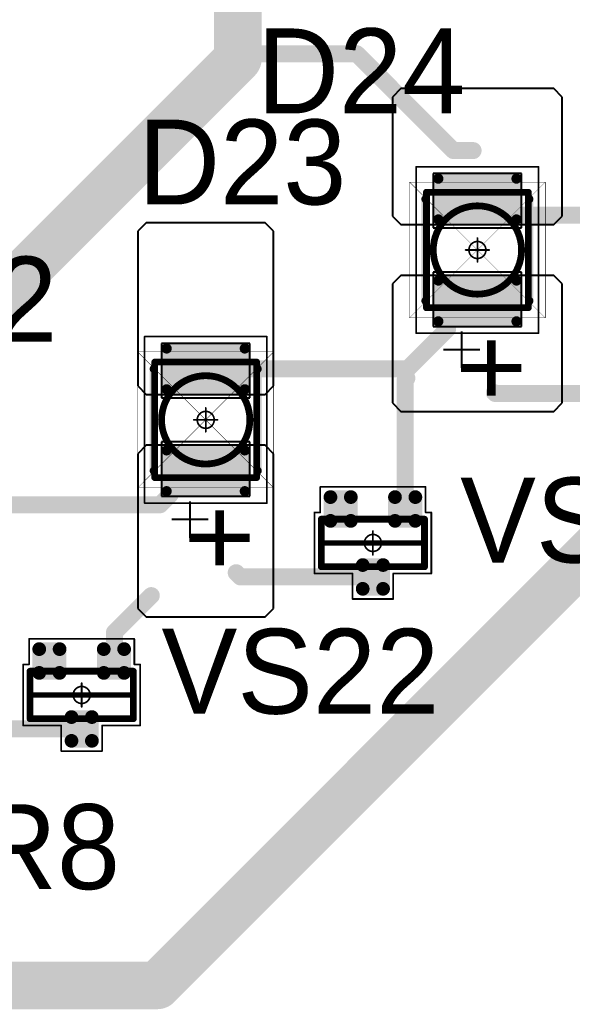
# Model space of a CAD drawing. Header units: millimetres. Extents: x 0 to 273, y 0 to 149.
# Drawn here: x 80.03 to 96.29, y 32.15 to 61.28 of the extents above; entities that cross this region are included whole.
import ezdxf

# ---------------------------------------------------------------- set-up
doc = ezdxf.new("R2010")
doc.units = ezdxf.units.MM
for name, color, linetype in [('Mechanical13', 56, 'Continuous'), ('Mechanical15', 56, 'Continuous'), ('Mechanical2', 216, 'Continuous'), ('TopLayer', 1, 'Continuous'), ('TopOverlay', 2, 'Continuous'), ('TopPaste', 8, 'Continuous'), ('TopSolder', 216, 'Continuous')]:
    doc.layers.add(name, color=color, linetype=linetype)

# ---------------------------------------------------------------- blocks, each defined once
blk = doc.blocks.new('SOT23_47')
at = {"layer": 'Mechanical13', "const_width": 0.2}
for points in [[(-0.7, -1.52), (-0.7, 1.52)], [(0.7, 1.52), (-0.7, 1.52)], [(0.7, -1.52), (0.7, 1.52)], [(0.7, -1.52), (-0.7, -1.52)]]:
    blk.add_lwpolyline(points, dxfattribs=at)
at = {"layer": 'Mechanical13', "const_width": 0.1}
for points in [[(-0.75, 1.52, 1), (-0.65, 1.52, 1)], [(-0.75, 1.52, 1), (-0.65, 1.52, 1)], [(0.65, 1.52, 1), (0.75, 1.52, 1)], [(0.65, 1.52, 1), (0.75, 1.52, 1)], [(-0.75, -1.52, 1), (-0.65, -1.52, 1)], [(-0.75, -1.52, 1), (-0.65, -1.52, 1)], [(0.65, -1.52, 1), (0.75, -1.52, 1)], [(0.65, -1.52, 1), (0.75, -1.52, 1)]]:
    blk.add_lwpolyline(points, format="xyb", close=True, dxfattribs=at)
at = {"layer": 'Mechanical15', "const_width": 0.05}
for points in [[(-0.9, 1.55), (-1.65, 1.55)], [(-1.65, -1.55), (-1.65, 1.55)], [(0.9, 1.72), (-0.9, 1.72)], [(-0.9, 1.55), (-0.9, 1.72)], [(0.9, 0.6), (0.9, 1.72)], [(1.65, 0.6), (0.9, 0.6)], [(1.65, -0.6), (1.65, 0.6)], [(0, -0.35), (0, 0.35)], [(0.35, 0), (-0.35, 0)], [(0.9, -1.72), (0.9, -0.6)], [(1.65, -0.6), (0.9, -0.6)], [(-0.9, -1.55), (-1.65, -1.55)], [(-0.9, -1.72), (-0.9, -1.55)], [(0.9, -1.72), (-0.9, -1.72)]]:
    blk.add_lwpolyline(points, dxfattribs=at)
at = {"layer": 'Mechanical15'}
for points, const_width in [([(-1.662, 1.55, 1), (-1.637, 1.55, 1)], 0.025), ([(-1.662, 1.55, 1), (-1.637, 1.55, 1)], 0.025), ([(-0.913, 1.72, 1), (-0.888, 1.72, 1)], 0.025), ([(-0.913, 1.72, 1), (-0.888, 1.72, 1)], 0.025), ([(-0.913, 1.55, 1), (-0.888, 1.55, 1)], 0.025), ([(-0.913, 1.55, 1), (-0.888, 1.55, 1)], 0.025), ([(0.888, 1.72, 1), (0.913, 1.72, 1)], 0.025), ([(0.888, 1.72, 1), (0.913, 1.72, 1)], 0.025), ([(0.888, 0.6, 1), (0.913, 0.6, 1)], 0.025), ([(0.888, 0.6, 1), (0.913, 0.6, 1)], 0.025), ([(1.637, 0.6, 1), (1.662, 0.6, 1)], 0.025), ([(1.637, 0.6, 1), (1.662, 0.6, 1)], 0.025), ([(-0.012, 0.35, 1), (0.012, 0.35, 1)], 0.025), ([(-0.362, 0, 1), (-0.337, 0, 1)], 0.025), ([(0.25, 0, 1), (-0.25, 0, 1)], 0.05), ([(-0.262, 0, 1), (-0.238, 0, 1)], 0.025), ([(0.238, 0, 1), (0.262, 0, 1)], 0.025), ([(0.337, 0, 1), (0.362, 0, 1)], 0.025), ([(-0.012, -0.35, 1), (0.012, -0.35, 1)], 0.025), ([(0.888, -0.6, 1), (0.913, -0.6, 1)], 0.025), ([(0.888, -0.6, 1), (0.913, -0.6, 1)], 0.025), ([(1.637, -0.6, 1), (1.662, -0.6, 1)], 0.025), ([(1.637, -0.6, 1), (1.662, -0.6, 1)], 0.025), ([(-1.662, -1.55, 1), (-1.637, -1.55, 1)], 0.025), ([(-1.662, -1.55, 1), (-1.637, -1.55, 1)], 0.025), ([(-0.913, -1.55, 1), (-0.888, -1.55, 1)], 0.025), ([(-0.913, -1.55, 1), (-0.888, -1.55, 1)], 0.025), ([(-0.913, -1.72, 1), (-0.888, -1.72, 1)], 0.025), ([(-0.913, -1.72, 1), (-0.888, -1.72, 1)], 0.025), ([(0.888, -1.72, 1), (0.913, -1.72, 1)], 0.025), ([(0.888, -1.72, 1), (0.913, -1.72, 1)], 0.025)]:
    blk.add_lwpolyline(points, format="xyb", close=True, dxfattribs=dict(at, const_width=const_width))
at = {"layer": 'TopLayer', "const_width": 0.1}
for points in [[(-1.4, 1.25, 1), (-1.3, 1.25, 1)], [(-0.7, 1.25, 1), (-0.6, 1.25, 1)], [(-1.4, 0.65, 1), (-1.3, 0.65, 1)], [(-0.7, 0.65, 1), (-0.6, 0.65, 1)], [(0.6, 0.3, 1), (0.7, 0.3, 1)], [(1.3, 0.3, 1), (1.4, 0.3, 1)], [(0.6, -0.3, 1), (0.7, -0.3, 1)], [(1.3, -0.3, 1), (1.4, -0.3, 1)], [(-1.4, -0.65, 1), (-1.3, -0.65, 1)], [(-0.7, -0.65, 1), (-0.6, -0.65, 1)], [(-1.4, -1.25, 1), (-1.3, -1.25, 1)], [(-0.7, -1.25, 1), (-0.6, -1.25, 1)]]:
    blk.add_lwpolyline(points, format="xyb", close=True, dxfattribs=at)
at = {"layer": 'TopLayer'}
for points in [[(-1.45, 1.25), (-1.45, 0.65), (-0.55, 1.25), (-0.55, 0.65)], [(-1.35, 1.35), (-1.35, 0.55), (-0.65, 1.35), (-0.65, 0.55)], [(0.55, 0.3), (0.55, -0.3), (1.45, 0.3), (1.45, -0.3)], [(0.65, 0.4), (0.65, -0.4), (1.35, 0.4), (1.35, -0.4)], [(-1.35, -0.55), (-1.35, -1.35), (-0.65, -0.55), (-0.65, -1.35)], [(-1.45, -0.65), (-1.45, -1.25), (-0.55, -0.65), (-0.55, -1.25)]]:
    blk.add_solid(points, dxfattribs=at)
at = {"layer": 'TopOverlay', "const_width": 0.15}
blk.add_lwpolyline([(0, -1.5), (0, 1.5)], dxfattribs=at)
at = {"layer": 'TopOverlay', "const_width": 0.075}
for points in [[(-0.038, 1.5, 1), (0.038, 1.5, 1)], [(-0.038, -1.5, 1), (0.038, -1.5, 1)]]:
    blk.add_lwpolyline(points, format="xyb", close=True, dxfattribs=at)
at = {"layer": 'TopPaste', "const_width": 0.075}
for points in [[(-1.387, 1.25, 1), (-1.313, 1.25, 1)], [(-0.687, 1.25, 1), (-0.613, 1.25, 1)], [(-1.387, 0.65, 1), (-1.313, 0.65, 1)], [(-0.687, 0.65, 1), (-0.613, 0.65, 1)], [(0.613, 0.3, 1), (0.687, 0.3, 1)], [(1.313, 0.3, 1), (1.387, 0.3, 1)], [(0.613, -0.3, 1), (0.687, -0.3, 1)], [(1.313, -0.3, 1), (1.387, -0.3, 1)], [(-1.387, -0.65, 1), (-1.313, -0.65, 1)], [(-0.687, -0.65, 1), (-0.613, -0.65, 1)], [(-1.387, -1.25, 1), (-1.313, -1.25, 1)], [(-0.687, -1.25, 1), (-0.613, -1.25, 1)]]:
    blk.add_lwpolyline(points, format="xyb", close=True, dxfattribs=at)
at = {"layer": 'TopPaste'}
for points in [[(-1.425, 1.25), (-1.425, 0.65), (-0.575, 1.25), (-0.575, 0.65)], [(-1.35, 1.325), (-1.35, 0.575), (-0.65, 1.325), (-0.65, 0.575)], [(0.575, 0.3), (0.575, -0.3), (1.425, 0.3), (1.425, -0.3)], [(0.65, 0.375), (0.65, -0.375), (1.35, 0.375), (1.35, -0.375)], [(-1.35, -0.575), (-1.35, -1.325), (-0.65, -0.575), (-0.65, -1.325)], [(-1.425, -0.65), (-1.425, -1.25), (-0.575, -0.65), (-0.575, -1.25)]]:
    blk.add_solid(points, dxfattribs=at)
at = {"layer": 'TopSolder', "const_width": 0.202}
for points in [[(-1.451, 1.25, 1), (-1.249, 1.25, 1)], [(-0.751, 1.25, 1), (-0.549, 1.25, 1)], [(-1.451, 0.65, 1), (-1.249, 0.65, 1)], [(-0.751, 0.65, 1), (-0.549, 0.65, 1)], [(0.549, 0.3, 1), (0.751, 0.3, 1)], [(1.249, 0.3, 1), (1.451, 0.3, 1)], [(0.549, -0.3, 1), (0.751, -0.3, 1)], [(1.249, -0.3, 1), (1.451, -0.3, 1)], [(-1.451, -0.65, 1), (-1.249, -0.65, 1)], [(-0.751, -0.65, 1), (-0.549, -0.65, 1)], [(-1.451, -1.25, 1), (-1.249, -1.25, 1)], [(-0.751, -1.25, 1), (-0.549, -1.25, 1)]]:
    blk.add_lwpolyline(points, format="xyb", close=True, dxfattribs=at)
at = {"layer": 'TopSolder'}
for points in [[(-1.552, 1.25), (-1.552, 0.65), (-0.448, 1.25), (-0.448, 0.65)], [(-1.35, 1.452), (-1.35, 0.448), (-0.65, 1.452), (-0.65, 0.448)], [(0.448, 0.3), (0.448, -0.3), (1.552, 0.3), (1.552, -0.3)], [(0.65, 0.502), (0.65, -0.502), (1.35, 0.502), (1.35, -0.502)], [(-1.35, -0.448), (-1.35, -1.452), (-0.65, -0.448), (-0.65, -1.452)], [(-1.552, -0.65), (-1.552, -1.25), (-0.448, -0.65), (-0.448, -1.25)]]:
    blk.add_solid(points, dxfattribs=at)
blk = doc.blocks.new('SOT23_48')
at = {"layer": 'Mechanical13', "const_width": 0.2}
for points in [[(-0.7, -1.52), (-0.7, 1.52)], [(0.7, 1.52), (-0.7, 1.52)], [(0.7, -1.52), (0.7, 1.52)], [(0.7, -1.52), (-0.7, -1.52)]]:
    blk.add_lwpolyline(points, dxfattribs=at)
at = {"layer": 'Mechanical13', "const_width": 0.1}
for points in [[(-0.75, 1.52, 1), (-0.65, 1.52, 1)], [(-0.75, 1.52, 1), (-0.65, 1.52, 1)], [(0.65, 1.52, 1), (0.75, 1.52, 1)], [(0.65, 1.52, 1), (0.75, 1.52, 1)], [(-0.75, -1.52, 1), (-0.65, -1.52, 1)], [(-0.75, -1.52, 1), (-0.65, -1.52, 1)], [(0.65, -1.52, 1), (0.75, -1.52, 1)], [(0.65, -1.52, 1), (0.75, -1.52, 1)]]:
    blk.add_lwpolyline(points, format="xyb", close=True, dxfattribs=at)
at = {"layer": 'Mechanical15', "const_width": 0.05}
for points in [[(-0.9, 1.55), (-1.65, 1.55)], [(-1.65, -1.55), (-1.65, 1.55)], [(0.9, 1.72), (-0.9, 1.72)], [(-0.9, 1.55), (-0.9, 1.72)], [(0.9, 0.6), (0.9, 1.72)], [(1.65, 0.6), (0.9, 0.6)], [(1.65, -0.6), (1.65, 0.6)], [(0, -0.35), (0, 0.35)], [(0.35, 0), (-0.35, 0)], [(0.9, -1.72), (0.9, -0.6)], [(1.65, -0.6), (0.9, -0.6)], [(-0.9, -1.55), (-1.65, -1.55)], [(-0.9, -1.72), (-0.9, -1.55)], [(0.9, -1.72), (-0.9, -1.72)]]:
    blk.add_lwpolyline(points, dxfattribs=at)
at = {"layer": 'Mechanical15'}
for points, const_width in [([(-1.662, 1.55, 1), (-1.637, 1.55, 1)], 0.025), ([(-1.662, 1.55, 1), (-1.637, 1.55, 1)], 0.025), ([(-0.913, 1.72, 1), (-0.888, 1.72, 1)], 0.025), ([(-0.913, 1.72, 1), (-0.888, 1.72, 1)], 0.025), ([(-0.913, 1.55, 1), (-0.888, 1.55, 1)], 0.025), ([(-0.913, 1.55, 1), (-0.888, 1.55, 1)], 0.025), ([(0.888, 1.72, 1), (0.913, 1.72, 1)], 0.025), ([(0.888, 1.72, 1), (0.913, 1.72, 1)], 0.025), ([(0.888, 0.6, 1), (0.913, 0.6, 1)], 0.025), ([(0.888, 0.6, 1), (0.913, 0.6, 1)], 0.025), ([(1.637, 0.6, 1), (1.662, 0.6, 1)], 0.025), ([(1.637, 0.6, 1), (1.662, 0.6, 1)], 0.025), ([(-0.012, 0.35, 1), (0.012, 0.35, 1)], 0.025), ([(-0.362, 0, 1), (-0.337, 0, 1)], 0.025), ([(0.25, 0, 1), (-0.25, 0, 1)], 0.05), ([(-0.262, 0, 1), (-0.238, 0, 1)], 0.025), ([(0.238, 0, 1), (0.262, 0, 1)], 0.025), ([(0.337, 0, 1), (0.362, 0, 1)], 0.025), ([(-0.012, -0.35, 1), (0.012, -0.35, 1)], 0.025), ([(0.888, -0.6, 1), (0.913, -0.6, 1)], 0.025), ([(0.888, -0.6, 1), (0.913, -0.6, 1)], 0.025), ([(1.637, -0.6, 1), (1.662, -0.6, 1)], 0.025), ([(1.637, -0.6, 1), (1.662, -0.6, 1)], 0.025), ([(-1.662, -1.55, 1), (-1.637, -1.55, 1)], 0.025), ([(-1.662, -1.55, 1), (-1.637, -1.55, 1)], 0.025), ([(-0.913, -1.55, 1), (-0.888, -1.55, 1)], 0.025), ([(-0.913, -1.55, 1), (-0.888, -1.55, 1)], 0.025), ([(-0.913, -1.72, 1), (-0.888, -1.72, 1)], 0.025), ([(-0.913, -1.72, 1), (-0.888, -1.72, 1)], 0.025), ([(0.888, -1.72, 1), (0.913, -1.72, 1)], 0.025), ([(0.888, -1.72, 1), (0.913, -1.72, 1)], 0.025)]:
    blk.add_lwpolyline(points, format="xyb", close=True, dxfattribs=dict(at, const_width=const_width))
at = {"layer": 'TopLayer', "const_width": 0.1}
for points in [[(-1.4, 1.25, 1), (-1.3, 1.25, 1)], [(-0.7, 1.25, 1), (-0.6, 1.25, 1)], [(-1.4, 0.65, 1), (-1.3, 0.65, 1)], [(-0.7, 0.65, 1), (-0.6, 0.65, 1)], [(0.6, 0.3, 1), (0.7, 0.3, 1)], [(1.3, 0.3, 1), (1.4, 0.3, 1)], [(0.6, -0.3, 1), (0.7, -0.3, 1)], [(1.3, -0.3, 1), (1.4, -0.3, 1)], [(-1.4, -0.65, 1), (-1.3, -0.65, 1)], [(-0.7, -0.65, 1), (-0.6, -0.65, 1)], [(-1.4, -1.25, 1), (-1.3, -1.25, 1)], [(-0.7, -1.25, 1), (-0.6, -1.25, 1)]]:
    blk.add_lwpolyline(points, format="xyb", close=True, dxfattribs=at)
at = {"layer": 'TopLayer'}
for points in [[(-1.45, 1.25), (-1.45, 0.65), (-0.55, 1.25), (-0.55, 0.65)], [(-1.35, 1.35), (-1.35, 0.55), (-0.65, 1.35), (-0.65, 0.55)], [(0.55, 0.3), (0.55, -0.3), (1.45, 0.3), (1.45, -0.3)], [(0.65, 0.4), (0.65, -0.4), (1.35, 0.4), (1.35, -0.4)], [(-1.35, -0.55), (-1.35, -1.35), (-0.65, -0.55), (-0.65, -1.35)], [(-1.45, -0.65), (-1.45, -1.25), (-0.55, -0.65), (-0.55, -1.25)]]:
    blk.add_solid(points, dxfattribs=at)
at = {"layer": 'TopOverlay', "const_width": 0.15}
blk.add_lwpolyline([(0, -1.5), (0, 1.5)], dxfattribs=at)
at = {"layer": 'TopOverlay', "const_width": 0.075}
for points in [[(-0.038, 1.5, 1), (0.038, 1.5, 1)], [(-0.038, -1.5, 1), (0.038, -1.5, 1)]]:
    blk.add_lwpolyline(points, format="xyb", close=True, dxfattribs=at)
at = {"layer": 'TopPaste', "const_width": 0.075}
for points in [[(-1.387, 1.25, 1), (-1.313, 1.25, 1)], [(-0.687, 1.25, 1), (-0.613, 1.25, 1)], [(-1.387, 0.65, 1), (-1.313, 0.65, 1)], [(-0.687, 0.65, 1), (-0.613, 0.65, 1)], [(0.613, 0.3, 1), (0.687, 0.3, 1)], [(1.313, 0.3, 1), (1.387, 0.3, 1)], [(0.613, -0.3, 1), (0.687, -0.3, 1)], [(1.313, -0.3, 1), (1.387, -0.3, 1)], [(-1.387, -0.65, 1), (-1.313, -0.65, 1)], [(-0.687, -0.65, 1), (-0.613, -0.65, 1)], [(-1.387, -1.25, 1), (-1.313, -1.25, 1)], [(-0.687, -1.25, 1), (-0.613, -1.25, 1)]]:
    blk.add_lwpolyline(points, format="xyb", close=True, dxfattribs=at)
at = {"layer": 'TopPaste'}
for points in [[(-1.425, 1.25), (-1.425, 0.65), (-0.575, 1.25), (-0.575, 0.65)], [(-1.35, 1.325), (-1.35, 0.575), (-0.65, 1.325), (-0.65, 0.575)], [(0.575, 0.3), (0.575, -0.3), (1.425, 0.3), (1.425, -0.3)], [(0.65, 0.375), (0.65, -0.375), (1.35, 0.375), (1.35, -0.375)], [(-1.35, -0.575), (-1.35, -1.325), (-0.65, -0.575), (-0.65, -1.325)], [(-1.425, -0.65), (-1.425, -1.25), (-0.575, -0.65), (-0.575, -1.25)]]:
    blk.add_solid(points, dxfattribs=at)
at = {"layer": 'TopSolder', "const_width": 0.202}
for points in [[(-1.451, 1.25, 1), (-1.249, 1.25, 1)], [(-0.751, 1.25, 1), (-0.549, 1.25, 1)], [(-1.451, 0.65, 1), (-1.249, 0.65, 1)], [(-0.751, 0.65, 1), (-0.549, 0.65, 1)], [(0.549, 0.3, 1), (0.751, 0.3, 1)], [(1.249, 0.3, 1), (1.451, 0.3, 1)], [(0.549, -0.3, 1), (0.751, -0.3, 1)], [(1.249, -0.3, 1), (1.451, -0.3, 1)], [(-1.451, -0.65, 1), (-1.249, -0.65, 1)], [(-0.751, -0.65, 1), (-0.549, -0.65, 1)], [(-1.451, -1.25, 1), (-1.249, -1.25, 1)], [(-0.751, -1.25, 1), (-0.549, -1.25, 1)]]:
    blk.add_lwpolyline(points, format="xyb", close=True, dxfattribs=at)
at = {"layer": 'TopSolder'}
for points in [[(-1.552, 1.25), (-1.552, 0.65), (-0.448, 1.25), (-0.448, 0.65)], [(-1.35, 1.452), (-1.35, 0.448), (-0.65, 1.452), (-0.65, 0.448)], [(0.448, 0.3), (0.448, -0.3), (1.552, 0.3), (1.552, -0.3)], [(0.65, 0.502), (0.65, -0.502), (1.35, 0.502), (1.35, -0.502)], [(-1.35, -0.448), (-1.35, -1.452), (-0.65, -0.448), (-0.65, -1.452)], [(-1.552, -0.65), (-1.552, -1.25), (-0.448, -0.65), (-0.448, -1.25)]]:
    blk.add_solid(points, dxfattribs=at)
blk = doc.blocks.new('T66G_4_131')
at = {"layer": 'Mechanical13'}
for p, q in [((2.936, 0.071), (2.936, -1)), ((2.4, -0.464), (3.471, -0.464))]:
    blk.add_line(p, q, dxfattribs=at)
at = {"layer": 'Mechanical13', "const_width": 0.2}
for points in [[(-1.7, -1.5), (-1.7, 1.5)], [(1.7, 1.5), (-1.7, 1.5)], [(1.7, -1.5), (1.7, 1.5)], [(1.7, -1.5), (-1.7, -1.5)]]:
    blk.add_lwpolyline(points, dxfattribs=at)
at = {"layer": 'Mechanical13'}
for points, const_width in [([(-1.75, 1.5, 1), (-1.65, 1.5, 1)], 0.1), ([(-1.75, 1.5, 1), (-1.65, 1.5, 1)], 0.1), ([(1.65, 1.5, 1), (1.75, 1.5, 1)], 0.1), ([(1.65, 1.5, 1), (1.75, 1.5, 1)], 0.1), ([(1.3, 0, 1), (-1.3, 0, 1)], 0.2), ([(-1.35, 0, 1), (-1.25, 0, 1)], 0.1), ([(1.25, 0, 1), (1.35, 0, 1)], 0.1), ([(-1.75, -1.5, 1), (-1.65, -1.5, 1)], 0.1), ([(-1.75, -1.5, 1), (-1.65, -1.5, 1)], 0.1), ([(1.65, -1.5, 1), (1.75, -1.5, 1)], 0.1), ([(1.65, -1.5, 1), (1.75, -1.5, 1)], 0.1)]:
    blk.add_lwpolyline(points, format="xyb", close=True, dxfattribs=dict(at, const_width=const_width))
at = {"layer": 'Mechanical15', "const_width": 0.05}
for points in [[(2.45, 1.8), (-2.45, 1.8)], [(-2.45, -1.8), (-2.45, 1.8)], [(2.45, -1.8), (2.45, 1.8)], [(0, -0.35), (0, 0.35)], [(0.35, 0), (-0.35, 0)], [(2.45, -1.8), (-2.45, -1.8)]]:
    blk.add_lwpolyline(points, dxfattribs=at)
at = {"layer": 'Mechanical15'}
for points, const_width in [([(-2.462, 1.8, 1), (-2.438, 1.8, 1)], 0.025), ([(-2.462, 1.8, 1), (-2.438, 1.8, 1)], 0.025), ([(2.438, 1.8, 1), (2.462, 1.8, 1)], 0.025), ([(2.438, 1.8, 1), (2.462, 1.8, 1)], 0.025), ([(-0.012, 0.35, 1), (0.012, 0.35, 1)], 0.025), ([(-0.362, 0, 1), (-0.337, 0, 1)], 0.025), ([(0.25, 0, 1), (-0.25, 0, 1)], 0.05), ([(-0.262, 0, 1), (-0.238, 0, 1)], 0.025), ([(0.238, 0, 1), (0.262, 0, 1)], 0.025), ([(0.337, 0, 1), (0.362, 0, 1)], 0.025), ([(-0.012, -0.35, 1), (0.012, -0.35, 1)], 0.025), ([(-2.462, -1.8, 1), (-2.438, -1.8, 1)], 0.025), ([(-2.462, -1.8, 1), (-2.438, -1.8, 1)], 0.025), ([(2.438, -1.8, 1), (2.462, -1.8, 1)], 0.025), ([(2.438, -1.8, 1), (2.462, -1.8, 1)], 0.025)]:
    blk.add_lwpolyline(points, format="xyb", close=True, dxfattribs=dict(at, const_width=const_width))
at = {"layer": 'TopLayer'}
for p, q in [((-4.5, 2.5), (-4.75, 2.25)), ((-1, 2.5), (-4.5, 2.5)), ((-0.75, 2.25), (-1, 2.5)), ((1, 2.5), (0.75, 2.25)), ((4.5, 2.5), (1, 2.5)), ((4.75, 2.25), (4.5, 2.5)), ((-4.75, 2.25), (-4.75, -2.25)), ((-0.75, -2.25), (-0.75, 2.25)), ((0.75, 2.25), (0.75, -2.25)), ((4.75, -2.25), (4.75, 2.25)), ((-4.75, -2.25), (-4.5, -2.5)), ((-1, -2.5), (-0.75, -2.25)), ((0.75, -2.25), (1, -2.5)), ((4.5, -2.5), (4.75, -2.25)), ((-4.5, -2.5), (-1, -2.5)), ((1, -2.5), (4.5, -2.5))]:
    blk.add_line(p, q, dxfattribs=at)
at = {"layer": 'TopLayer', "const_width": 0.15}
for points in [[(-2.175, 1.15, 1), (-2.025, 1.15, 1)], [(-0.975, 1.15, 1), (-0.825, 1.15, 1)], [(0.825, 1.15, 1), (0.975, 1.15, 1)], [(2.025, 1.15, 1), (2.175, 1.15, 1)], [(-2.175, -1.15, 1), (-2.025, -1.15, 1)], [(-0.975, -1.15, 1), (-0.825, -1.15, 1)], [(0.825, -1.15, 1), (0.975, -1.15, 1)], [(2.025, -1.15, 1), (2.175, -1.15, 1)]]:
    blk.add_lwpolyline(points, format="xyb", close=True, dxfattribs=at)
at = {"layer": 'TopLayer'}
for points in [[(-0.9, 1.3), (-2.1, 1.3), (-0.9, -1.3), (-2.1, -1.3)], [(2.1, 1.3), (0.9, 1.3), (2.1, -1.3), (0.9, -1.3)], [(-0.75, 1.15), (-2.25, 1.15), (-0.75, -1.15), (-2.25, -1.15)], [(2.25, 1.15), (0.75, 1.15), (2.25, -1.15), (0.75, -1.15)]]:
    blk.add_solid(points, dxfattribs=at)
at = {"layer": 'TopOverlay', "const_width": 0.25}
for points in [[(1.5, 1.525), (-1.5, 1.525)], [(1.5, -1.525), (-1.5, -1.525)]]:
    blk.add_lwpolyline(points, dxfattribs=at)
at = {"layer": 'TopOverlay', "const_width": 0.125}
for points in [[(-1.562, 1.525, 1), (-1.438, 1.525, 1)], [(1.438, 1.525, 1), (1.562, 1.525, 1)], [(-1.562, -1.525, 1), (-1.438, -1.525, 1)], [(1.438, -1.525, 1), (1.562, -1.525, 1)]]:
    blk.add_lwpolyline(points, format="xyb", close=True, dxfattribs=at)
at = {"layer": 'TopPaste', "const_width": 0.125}
for points in [[(-2.163, 1.15, 1), (-2.038, 1.15, 1)], [(-0.963, 1.15, 1), (-0.838, 1.15, 1)], [(0.838, 1.15, 1), (0.963, 1.15, 1)], [(2.038, 1.15, 1), (2.163, 1.15, 1)], [(-2.163, -1.15, 1), (-2.038, -1.15, 1)], [(-0.963, -1.15, 1), (-0.838, -1.15, 1)], [(0.838, -1.15, 1), (0.963, -1.15, 1)], [(2.038, -1.15, 1), (2.163, -1.15, 1)]]:
    blk.add_lwpolyline(points, format="xyb", close=True, dxfattribs=at)
at = {"layer": 'TopPaste'}
for points in [[(-0.9, 1.275), (-2.1, 1.275), (-0.9, -1.275), (-2.1, -1.275)], [(2.1, 1.275), (0.9, 1.275), (2.1, -1.275), (0.9, -1.275)], [(-0.775, 1.15), (-2.225, 1.15), (-0.775, -1.15), (-2.225, -1.15)], [(2.225, 1.15), (0.775, 1.15), (2.225, -1.15), (0.775, -1.15)]]:
    blk.add_solid(points, dxfattribs=at)
at = {"layer": 'TopSolder'}
for p, q in [((-2.25, 1.3), (-2.25, -1.3)), ((-0.65, 1.3), (-2.25, 1.3)), ((-0.65, -1.3), (-0.65, 1.3)), ((0.65, 1.3), (0.65, -1.3)), ((2.25, 1.3), (0.65, 1.3)), ((2.25, -1.3), (2.25, 1.3)), ((-2.25, -1.3), (-0.65, -1.3)), ((0.65, -1.3), (2.25, -1.3))]:
    blk.add_line(p, q, dxfattribs=at)
at = {"layer": 'TopOverlay'}
blk.add_text('+', height=2.5, dxfattribs=at).set_placement((2.5, -0.8))
blk = doc.blocks.new('T66G_132')
at = {"layer": 'Mechanical13'}
for p, q in [((2.936, 0.071), (2.936, -1)), ((2.4, -0.464), (3.471, -0.464))]:
    blk.add_line(p, q, dxfattribs=at)
at = {"layer": 'Mechanical13', "const_width": 0.2}
for points in [[(1.7, 1.5), (-1.7, 1.5)], [(-1.7, -1.5), (-1.7, 1.5)], [(1.7, -1.5), (1.7, 1.5)], [(1.7, -1.5), (-1.7, -1.5)]]:
    blk.add_lwpolyline(points, dxfattribs=at)
at = {"layer": 'Mechanical13'}
for points, const_width in [([(-1.75, 1.5, 1), (-1.65, 1.5, 1)], 0.1), ([(-1.75, 1.5, 1), (-1.65, 1.5, 1)], 0.1), ([(1.65, 1.5, 1), (1.75, 1.5, 1)], 0.1), ([(1.65, 1.5, 1), (1.75, 1.5, 1)], 0.1), ([(1.3, 0, 1), (-1.3, 0, 1)], 0.2), ([(-1.35, 0, 1), (-1.25, 0, 1)], 0.1), ([(1.25, 0, 1), (1.35, 0, 1)], 0.1), ([(-1.75, -1.5, 1), (-1.65, -1.5, 1)], 0.1), ([(-1.75, -1.5, 1), (-1.65, -1.5, 1)], 0.1), ([(1.65, -1.5, 1), (1.75, -1.5, 1)], 0.1), ([(1.65, -1.5, 1), (1.75, -1.5, 1)], 0.1)]:
    blk.add_lwpolyline(points, format="xyb", close=True, dxfattribs=dict(at, const_width=const_width))
at = {"layer": 'Mechanical15', "const_width": 0.05}
for points in [[(-2.45, -1.8), (-2.45, 1.8)], [(2.45, 1.8), (-2.45, 1.8)], [(2.45, -1.8), (2.45, 1.8)], [(0, -0.35), (0, 0.35)], [(0.35, 0), (-0.35, 0)], [(2.45, -1.8), (-2.45, -1.8)]]:
    blk.add_lwpolyline(points, dxfattribs=at)
at = {"layer": 'Mechanical15'}
for points, const_width in [([(-2.462, 1.8, 1), (-2.438, 1.8, 1)], 0.025), ([(-2.462, 1.8, 1), (-2.438, 1.8, 1)], 0.025), ([(2.438, 1.8, 1), (2.462, 1.8, 1)], 0.025), ([(2.438, 1.8, 1), (2.462, 1.8, 1)], 0.025), ([(-0.012, 0.35, 1), (0.012, 0.35, 1)], 0.025), ([(-0.362, 0, 1), (-0.337, 0, 1)], 0.025), ([(0.25, 0, 1), (-0.25, 0, 1)], 0.05), ([(-0.262, 0, 1), (-0.238, 0, 1)], 0.025), ([(0.238, 0, 1), (0.262, 0, 1)], 0.025), ([(0.337, 0, 1), (0.362, 0, 1)], 0.025), ([(-0.012, -0.35, 1), (0.012, -0.35, 1)], 0.025), ([(-2.462, -1.8, 1), (-2.438, -1.8, 1)], 0.025), ([(-2.462, -1.8, 1), (-2.438, -1.8, 1)], 0.025), ([(2.438, -1.8, 1), (2.462, -1.8, 1)], 0.025), ([(2.438, -1.8, 1), (2.462, -1.8, 1)], 0.025)]:
    blk.add_lwpolyline(points, format="xyb", close=True, dxfattribs=dict(at, const_width=const_width))
at = {"layer": 'TopLayer'}
for p, q in [((-5.55, 2), (-5.8, 1.75)), ((-5.8, 1.75), (-5.8, -1.75)), ((-1, 2), (-5.55, 2)), ((-0.75, 1.75), (-1, 2)), ((-0.75, -1.75), (-0.75, 1.75)), ((1, 2), (0.75, 1.75)), ((0.75, 1.75), (0.75, -1.75)), ((5.55, 2), (1, 2)), ((5.8, 1.75), (5.55, 2)), ((5.8, -1.75), (5.8, 1.75)), ((-5.8, -1.75), (-5.55, -2)), ((-5.55, -2), (-1, -2)), ((-1, -2), (-0.75, -1.75)), ((0.75, -1.75), (1, -2)), ((1, -2), (5.55, -2)), ((5.55, -2), (5.8, -1.75))]:
    blk.add_line(p, q, dxfattribs=at)
at = {"layer": 'TopLayer', "const_width": 0.15}
for points in [[(-2.175, 1.15, 1), (-2.025, 1.15, 1)], [(-0.975, 1.15, 1), (-0.825, 1.15, 1)], [(0.825, 1.15, 1), (0.975, 1.15, 1)], [(2.025, 1.15, 1), (2.175, 1.15, 1)], [(-2.175, -1.15, 1), (-2.025, -1.15, 1)], [(-0.975, -1.15, 1), (-0.825, -1.15, 1)], [(0.825, -1.15, 1), (0.975, -1.15, 1)], [(2.025, -1.15, 1), (2.175, -1.15, 1)]]:
    blk.add_lwpolyline(points, format="xyb", close=True, dxfattribs=at)
at = {"layer": 'TopLayer'}
for points in [[(-0.9, 1.3), (-2.1, 1.3), (-0.9, -1.3), (-2.1, -1.3)], [(2.1, 1.3), (0.9, 1.3), (2.1, -1.3), (0.9, -1.3)], [(-0.75, 1.15), (-2.25, 1.15), (-0.75, -1.15), (-2.25, -1.15)], [(2.25, 1.15), (0.75, 1.15), (2.25, -1.15), (0.75, -1.15)]]:
    blk.add_solid(points, dxfattribs=at)
at = {"layer": 'TopOverlay', "const_width": 0.25}
for points in [[(1.5, 1.525), (-1.5, 1.525)], [(1.5, -1.525), (-1.5, -1.525)]]:
    blk.add_lwpolyline(points, dxfattribs=at)
at = {"layer": 'TopOverlay', "const_width": 0.125}
for points in [[(-1.562, 1.525, 1), (-1.438, 1.525, 1)], [(1.438, 1.525, 1), (1.562, 1.525, 1)], [(-1.562, -1.525, 1), (-1.438, -1.525, 1)], [(1.438, -1.525, 1), (1.562, -1.525, 1)]]:
    blk.add_lwpolyline(points, format="xyb", close=True, dxfattribs=at)
at = {"layer": 'TopPaste', "const_width": 0.125}
for points in [[(-2.163, 1.15, 1), (-2.038, 1.15, 1)], [(-0.963, 1.15, 1), (-0.838, 1.15, 1)], [(0.838, 1.15, 1), (0.963, 1.15, 1)], [(2.038, 1.15, 1), (2.163, 1.15, 1)], [(-2.163, -1.15, 1), (-2.038, -1.15, 1)], [(-0.963, -1.15, 1), (-0.838, -1.15, 1)], [(0.838, -1.15, 1), (0.963, -1.15, 1)], [(2.038, -1.15, 1), (2.163, -1.15, 1)]]:
    blk.add_lwpolyline(points, format="xyb", close=True, dxfattribs=at)
at = {"layer": 'TopPaste'}
for points in [[(-0.9, 1.275), (-2.1, 1.275), (-0.9, -1.275), (-2.1, -1.275)], [(2.1, 1.275), (0.9, 1.275), (2.1, -1.275), (0.9, -1.275)], [(-0.775, 1.15), (-2.225, 1.15), (-0.775, -1.15), (-2.225, -1.15)], [(2.225, 1.15), (0.775, 1.15), (2.225, -1.15), (0.775, -1.15)]]:
    blk.add_solid(points, dxfattribs=at)
at = {"layer": 'TopSolder'}
for p, q in [((-2.25, 1.3), (-2.25, -1.3)), ((-0.65, 1.3), (-2.25, 1.3)), ((-0.65, -1.3), (-0.65, 1.3)), ((0.65, 1.3), (0.65, -1.3)), ((2.25, 1.3), (0.65, 1.3)), ((2.25, -1.3), (2.25, 1.3)), ((-2.25, -1.3), (-0.65, -1.3)), ((0.65, -1.3), (2.25, -1.3))]:
    blk.add_line(p, q, dxfattribs=at)
at = {"layer": 'TopOverlay'}
blk.add_text('+', height=2.5, dxfattribs=at).set_placement((2.5, -0.8))

msp = doc.modelspace()

# ---------------------------------------------------------------- linework, layer by layer
at = {"layer": 'Mechanical2'}
for points, const_width in [([(91.502, 52.499), (91.502, 56.499)], 0.0127), ([(91.502, 56.499), (95.502, 56.499)], 0.0127), ([(91.502, 56.499), (95.502, 52.499)], 0.01), ([(91.502, 52.499), (95.502, 56.499)], 0.01), ([(95.502, 52.499), (95.502, 56.499)], 0.0127), ([(91.502, 52.499), (95.502, 52.499)], 0.0127), ([(83.502, 47.499), (83.502, 51.499)], 0.0127), ([(83.502, 51.499), (87.502, 51.499)], 0.0127), ([(83.502, 51.499), (87.502, 47.499)], 0.01), ([(83.502, 47.499), (87.502, 51.499)], 0.01), ([(87.502, 47.499), (87.502, 51.499)], 0.0127), ([(83.502, 47.499), (87.502, 47.499)], 0.0127)]:
    msp.add_lwpolyline(points, dxfattribs=dict(at, const_width=const_width))
for points, const_width in [([(91.499, 56.499, 1), (91.505, 56.499, 1)], 0.00635), ([(91.499, 56.499, 1), (91.505, 56.499, 1)], 0.00635), ([(91.499, 56.499, 1), (91.504, 56.499, 1)], 0.005), ([(95.499, 56.499, 1), (95.505, 56.499, 1)], 0.00635), ([(95.499, 56.499, 1), (95.505, 56.499, 1)], 0.00635), ([(95.499, 56.499, 1), (95.504, 56.499, 1)], 0.005), ([(91.499, 52.499, 1), (91.505, 52.499, 1)], 0.00635), ([(91.499, 52.499, 1), (91.505, 52.499, 1)], 0.00635), ([(91.499, 52.499, 1), (91.504, 52.499, 1)], 0.005), ([(95.499, 52.499, 1), (95.505, 52.499, 1)], 0.00635), ([(95.499, 52.499, 1), (95.505, 52.499, 1)], 0.00635), ([(95.499, 52.499, 1), (95.504, 52.499, 1)], 0.005), ([(83.499, 51.499, 1), (83.505, 51.499, 1)], 0.00635), ([(83.499, 51.499, 1), (83.505, 51.499, 1)], 0.00635), ([(83.499, 51.499, 1), (83.504, 51.499, 1)], 0.005), ([(87.499, 51.499, 1), (87.505, 51.499, 1)], 0.00635), ([(87.499, 51.499, 1), (87.505, 51.499, 1)], 0.00635), ([(87.499, 51.499, 1), (87.504, 51.499, 1)], 0.005), ([(83.499, 47.499, 1), (83.505, 47.499, 1)], 0.00635), ([(83.499, 47.499, 1), (83.505, 47.499, 1)], 0.00635), ([(83.499, 47.499, 1), (83.504, 47.499, 1)], 0.005), ([(87.499, 47.499, 1), (87.505, 47.499, 1)], 0.00635), ([(87.499, 47.499, 1), (87.505, 47.499, 1)], 0.00635), ([(87.499, 47.499, 1), (87.504, 47.499, 1)], 0.005)]:
    msp.add_lwpolyline(points, format="xyb", close=True, dxfattribs=dict(at, const_width=const_width))
at = {"layer": 'TopLayer'}
for points, const_width in [([(86.45, 60.125), (86.45, 69.475)], 1.4), ([(79.25, 52.925), (86.45, 60.125)], 1.4), ([(86.45, 60.125), (86.6, 60.275)], 0.5), ([(86.6, 60.275), (89.95, 60.275)], 0.5), ([(89.95, 60.275), (92.8, 57.425)], 0.5), ([(92.8, 57.425), (93.375, 57.425)], 0.5), ([(94.816, 55.525), (97.2, 55.525)], 0.5), ([(84.075, 32.85), (104.6, 53.375)], 1.4), ([(91.449, 50.999), (92.625, 52.175)], 0.5), ([(85.502, 50.999), (91.449, 50.999)], 0.5), ([(91.375, 50.675), (91.425, 50.725)], 0.5), ([(91.375, 46.875), (91.375, 50.675)], 0.5), ([(94, 50.3), (94.025, 50.275)], 0.5), ([(94.025, 50.275), (98.525, 50.275)], 0.5), ([(84.452, 47.499), (84.952, 47.999)], 0.5), ([(84.952, 47.999), (85.502, 47.999)], 0.5), ([(84.159, 46.999), (84.452, 47.292)], 0.5), ([(84.452, 47.292), (84.452, 47.499)], 0.5), ([(77.002, 46.999), (84.159, 46.999)], 0.5), ([(86.4, 45), (86.525, 44.875)], 0.5), ([(86.525, 44.875), (90.425, 44.875)], 0.5), ([(82.814, 43.239), (83.9, 44.325)], 0.5), ([(82.814, 42.414), (82.814, 43.239)], 0.5), ([(82.8, 42.4), (82.814, 42.414)], 0.5), ([(78.425, 40.4), (81.85, 40.4)], 0.5), ([(77.025, 32.85), (84.075, 32.85)], 1.4)]:
    msp.add_lwpolyline(points, dxfattribs=dict(at, const_width=const_width))
for points, const_width in [([(86.1, 60.125, 1), (86.8, 60.125, 1)], 0.7), ([(86.1, 60.125, 1), (86.8, 60.125, 1)], 0.7), ([(86.325, 60.125, 1), (86.575, 60.125, 1)], 0.25), ([(86.475, 60.275, 1), (86.725, 60.275, 1)], 0.25), ([(86.475, 60.275, 1), (86.725, 60.275, 1)], 0.25), ([(89.825, 60.275, 1), (90.075, 60.275, 1)], 0.25), ([(89.825, 60.275, 1), (90.075, 60.275, 1)], 0.25), ([(92.675, 57.425, 1), (92.925, 57.425, 1)], 0.25), ([(92.675, 57.425, 1), (92.925, 57.425, 1)], 0.25), ([(93.25, 57.425, 1), (93.5, 57.425, 1)], 0.25), ([(94.691, 55.525, 1), (94.941, 55.525, 1)], 0.25), ([(92.5, 52.175, 1), (92.75, 52.175, 1)], 0.25), ([(85.377, 50.999, 1), (85.627, 50.999, 1)], 0.25), ([(91.3, 50.725, 1), (91.55, 50.725, 1)], 0.25), ([(91.324, 50.999, 1), (91.574, 50.999, 1)], 0.25), ([(91.324, 50.999, 1), (91.574, 50.999, 1)], 0.25), ([(91.25, 50.675, 1), (91.5, 50.675, 1)], 0.25), ([(91.25, 50.675, 1), (91.5, 50.675, 1)], 0.25), ([(93.875, 50.3, 1), (94.125, 50.3, 1)], 0.25), ([(93.9, 50.275, 1), (94.15, 50.275, 1)], 0.25), ([(93.9, 50.275, 1), (94.15, 50.275, 1)], 0.25), ([(84.827, 47.999, 1), (85.077, 47.999, 1)], 0.25), ([(84.827, 47.999, 1), (85.077, 47.999, 1)], 0.25), ([(85.377, 47.999, 1), (85.627, 47.999, 1)], 0.25), ([(84.327, 47.499, 1), (84.577, 47.499, 1)], 0.25), ([(84.327, 47.499, 1), (84.577, 47.499, 1)], 0.25), ([(84.327, 47.292, 1), (84.577, 47.292, 1)], 0.25), ([(84.327, 47.292, 1), (84.577, 47.292, 1)], 0.25), ([(84.034, 46.999, 1), (84.284, 46.999, 1)], 0.25), ([(84.034, 46.999, 1), (84.284, 46.999, 1)], 0.25), ([(91.25, 46.875, 1), (91.5, 46.875, 1)], 0.25), ([(86.275, 45, 1), (86.525, 45, 1)], 0.25), ([(86.4, 44.875, 1), (86.65, 44.875, 1)], 0.25), ([(86.4, 44.875, 1), (86.65, 44.875, 1)], 0.25), ([(90.3, 44.875, 1), (90.55, 44.875, 1)], 0.25), ([(83.775, 44.325, 1), (84.025, 44.325, 1)], 0.25), ([(82.689, 43.239, 1), (82.939, 43.239, 1)], 0.25), ([(82.689, 43.239, 1), (82.939, 43.239, 1)], 0.25), ([(82.675, 42.4, 1), (82.925, 42.4, 1)], 0.25), ([(82.689, 42.414, 1), (82.939, 42.414, 1)], 0.25), ([(82.689, 42.414, 1), (82.939, 42.414, 1)], 0.25), ([(81.725, 40.4, 1), (81.975, 40.4, 1)], 0.25), ([(83.725, 32.85, 1), (84.425, 32.85, 1)], 0.7), ([(83.725, 32.85, 1), (84.425, 32.85, 1)], 0.7)]:
    msp.add_lwpolyline(points, format="xyb", close=True, dxfattribs=dict(at, const_width=const_width))

# ---------------------------------------------------------------- block references
at = {"rotation": 270}
for name, p in [('T66G_4_131', (93.502, 54.499)), ('T66G_132', (85.502, 49.499)), ('SOT23_47', (90.425, 45.875)), ('SOT23_48', (81.85, 41.4))]:
    msp.add_blockref(name, p, dxfattribs=at)

# ---------------------------------------------------------------- texts
at = {"layer": 'TopOverlay'}
for s, p in [('D24', (87.014, 58.521)), ('D23', (83.511, 55.839)), ('D22', (75.002, 51.801)), ('VS23', (92.994, 45.299)), ('VS22', (84.202, 40.849)), ('R8', (78.708, 35.685))]:
    msp.add_text(s, height=2.5, dxfattribs=at).set_placement(p)

doc.saveas('drawing.dxf')
